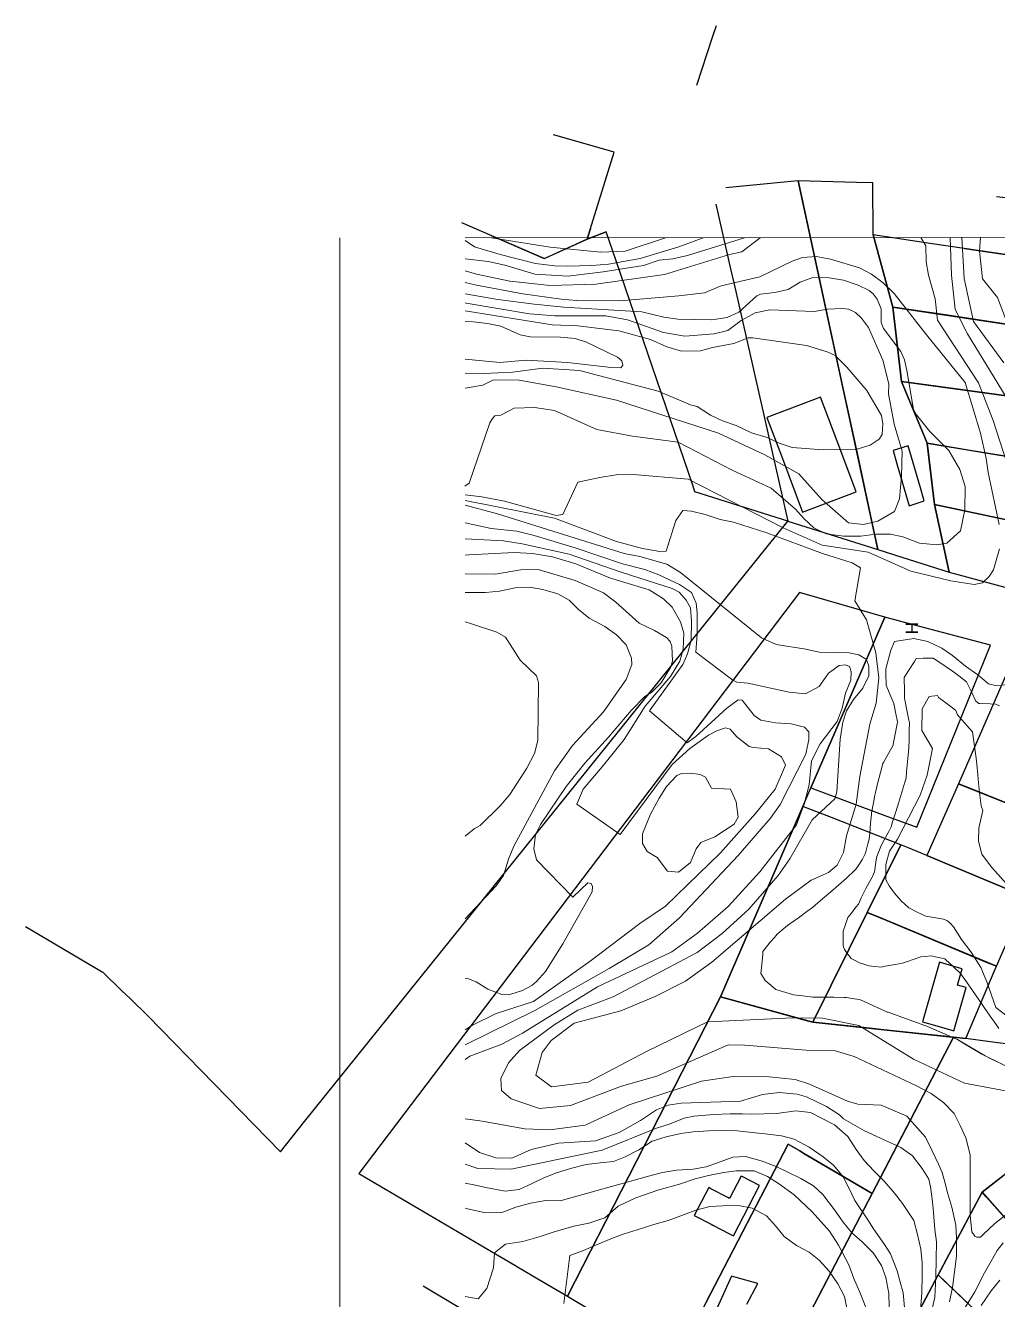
# Model space of a CAD drawing. Header units: metres. Extents: x 78 to 178, y -74 to 157.
# Drawn here: x 142.011 to 144.08, y -7.219 to -4.508 of the extents above; entities that cross this region are included whole.
import ezdxf
from ezdxf.enums import TextEntityAlignment as Align

# ---------------------------------------------------------------- set-up
doc = ezdxf.new("R2010")
doc.units = ezdxf.units.M
doc.layers.add('01_Fina', color=252, linetype='Continuous', lineweight=15)
doc.layers.add('Traza Urbana', color=7, linetype='Continuous')

msp = doc.modelspace()

# ---------------------------------------------------------------- linework, layer by layer
at = {"layer": '01_Fina', "color": 252, "linetype": 'Continuous', "lineweight": 9, "true_color": 0x939598}
for p, q in [((144.00845, -6.67378), (143.99507, -6.66576)), ((143.99507, -6.66576), (144.0534, -6.70054)), ((144.02745, -6.68502), (144.00845, -6.67378)), ((144.04645, -6.6964), (144.02745, -6.68502)), ((144.0534, -6.70054), (144.04645, -6.6964)), ((144.06598, -6.70656), (144.0534, -6.70054)), ((144.0534, -6.70054), (144.11909, -6.73185)), ((144.08591, -6.71606), (144.06598, -6.70656))]:
    msp.add_line(p, q, dxfattribs=at)
at = {"layer": '01_Fina', "color": 252, "lineweight": 9, "true_color": 0x939598}
for points in [[(142.68008, -4.95976), (142.68008, -14.84805), (151.21343, -14.84213), (151.21343, -4.95384), (142.94709, -4.95976)], [(144.10023, -6.61599), (144.07655, -6.59766), (144.05715, -6.54294), (144.04484, -6.51217), (144.0237, -6.47939), (144.00363, -6.45263), (143.98611, -6.42574), (143.98022, -6.41865), (143.97353, -6.4133), (143.96537, -6.40968), (143.95293, -6.40741), (143.92737, -6.40313), (143.91065, -6.3955), (143.89125, -6.38547), (143.87493, -6.37048), (143.86075, -6.35429), (143.84951, -6.33864), (143.84255, -6.32566), (143.84228, -6.29329), (143.85018, -6.26506), (143.8673, -6.23937), (143.9152, -6.14545), (143.93005, -6.1029), (143.94156, -6.04604), (143.91894, -6.00818), (143.91961, -5.96175), (143.93433, -5.93526), (143.95226, -5.93379), (143.95467, -5.93794), (143.96999, -5.94936), (143.98143, -5.95788), (143.9911, -5.96509), (143.99508, -5.97447), (143.99981, -5.97993), (144.01469, -5.99711), (144.02016, -6.00343), (144.02682, -6.01112), (144.03327, -6.05709), (144.0346, -6.06657), (144.03581, -6.07966), (144.03789, -6.10203), (144.03952, -6.11952), (144.04081, -6.13346), (144.04236, -6.1459), (144.04511, -6.16803), (144.04872, -6.17796), (144.04778, -6.18211)], [(144.04872, -6.17796), (144.04029, -6.21582), (144.03976, -6.24325), (144.04685, -6.27094), (144.06692, -6.2989), (144.10652, -6.34225)]]:
    msp.add_lwpolyline(points, dxfattribs=at)
at = {"layer": '01_Fina', "color": 252, "linetype": 'Continuous', "lineweight": 9, "true_color": 0x939598}
for points in [[(142.94709, -5.03007), (142.97158, -5.037), (143.04235, -5.05158), (143.12784, -5.06121), (143.22524, -5.058), (143.37107, -5.0378), (143.50981, -4.99512), (143.5359, -4.98964), (143.57508, -4.95931)], [(142.94709, -5.00408), (142.99619, -5.00984), (143.03165, -5.01787), (143.0956, -5.03686), (143.16611, -5.04088), (143.2405, -5.03218), (143.32652, -5.01853), (143.35997, -5.0073), (143.38927, -5.00435), (143.42004, -4.99726), (143.5413, -4.95933)], [(143.45388, -4.9594), (143.40185, -4.97853), (143.3193, -5.00342), (143.252, -5.01546), (143.21641, -5.01867), (143.16423, -5.01987), (143.13774, -5.01907), (143.09694, -5.01385), (143.02188, -4.99512), (142.96716, -4.9784), (142.94709, -4.96545)], [(143.37345, -4.95945), (143.28786, -4.98803), (143.23528, -4.99017), (143.12784, -4.9796), (143.00354, -4.95972)], [(143.91716, -4.95907), (143.92764, -4.97666), (143.92804, -5.01037), (143.93286, -5.03887), (143.94758, -5.08918), (143.95226, -5.13453), (144.03962, -5.26778), (144.07066, -5.34846), (144.09969, -5.4381)], [(143.97917, -4.95902), (143.98223, -5.0386), (143.99012, -5.11192), (144.01621, -5.16396), (144.12953, -5.3494)], [(144.09381, -5.22577), (144.02905, -5.13734), (144.00899, -5.04609), (144.00377, -4.959)], [(144.1706, -5.32451), (144.07976, -5.08637), (144.04819, -5.04663), (144.0419, -4.98776), (144.04384, -4.95897)], [(144.08337, -5.56988), (144.06009, -5.45897), (144.05568, -5.4294), (144.0435, -5.37495), (144.01113, -5.26738), (143.92858, -5.16624), (143.86021, -5.0778), (143.83666, -5.05519), (143.81191, -5.03686), (143.78609, -5.02322), (143.72482, -5.00489), (143.69458, -4.99927), (143.66488, -5.00154), (143.64307, -5.0093), (143.57444, -5.04262), (143.49202, -5.06188), (143.4563, -5.07633), (143.40211, -5.08302), (143.27622, -5.09359), (143.1839, -5.09292), (143.15166, -5.09025), (143.06991, -5.07901), (142.97104, -5.06001), (142.94709, -5.05482)], [(142.94709, -5.07839), (143.01693, -5.09078), (143.09386, -5.10081), (143.15728, -5.10737), (143.32291, -5.11687), (143.37, -5.12824), (143.39984, -5.13266), (143.47235, -5.13386), (143.505, -5.12891), (143.52975, -5.11754), (143.56815, -5.08289), (143.57551, -5.07954), (143.60614, -5.0758), (143.63424, -5.06924), (143.66033, -5.05412), (143.68695, -5.04395), (143.7216, -5.04449), (143.75197, -5.04971), (143.78315, -5.06014), (143.80669, -5.07192), (143.81566, -5.07874), (143.82395, -5.08998), (143.83265, -5.11045), (143.83252, -5.13988), (143.83733, -5.15232), (143.87453, -5.20116), (143.88202, -5.21882), (143.88697, -5.24156), (143.90128, -5.32465), (143.90757, -5.33642), (143.93634, -5.37147), (143.97634, -5.41228), (143.99949, -5.45268), (144.01139, -5.48854), (144.01072, -5.53858), (144.00109, -5.58299), (143.97219, -5.60935), (143.95065, -5.61256), (143.91386, -5.60908), (143.87841, -5.5957), (143.85205, -5.58982), (143.82114, -5.59009), (143.78944, -5.59437), (143.75224, -5.5941), (143.71572, -5.58928), (143.68936, -5.57644), (143.66822, -5.55744), (143.65029, -5.53697), (143.59865, -5.49228), (143.51517, -5.45375), (143.40037, -5.39435), (143.30351, -5.38164), (143.22712, -5.36759), (143.13721, -5.32705), (143.0944, -5.3209), (143.05145, -5.3221), (143.02322, -5.33655), (143.01011, -5.33843), (143.00502, -5.34391), (142.99981, -5.35288), (142.95539, -5.48172), (142.94656, -5.48814)], [(142.94709, -5.27908), (142.98496, -5.27287), (143.00757, -5.26176), (143.06175, -5.26257), (143.14082, -5.27675), (143.26913, -5.30471), (143.48654, -5.37508), (143.58474, -5.42124), (143.65698, -5.46151), (143.70622, -5.51637), (143.76295, -5.566), (143.79492, -5.56948), (143.82529, -5.56239), (143.86075, -5.54192), (143.87172, -5.51516), (143.876, -5.467), (143.8768, -5.41348), (143.85981, -5.35609), (143.84817, -5.29173), (143.84857, -5.27033), (143.83599, -5.21962), (143.80562, -5.15018), (143.79064, -5.13038), (143.77793, -5.11861), (143.76295, -5.11125), (143.75037, -5.11005), (143.71786, -5.11125), (143.69083, -5.1162), (143.59517, -5.11299), (143.5644, -5.11901), (143.5343, -5.13507), (143.5062, -5.15661), (143.4769, -5.16396), (143.41456, -5.16905), (143.3692, -5.16075), (143.29241, -5.13386), (143.24665, -5.12543), (143.13828, -5.1257), (143.08423, -5.12115), (142.94937, -5.09867), (142.94709, -5.09812)], [(142.94709, -5.24755), (142.9871, -5.24812), (143.04757, -5.24544), (143.11246, -5.23715), (143.19073, -5.2421), (143.3581, -5.28558), (143.42686, -5.31475), (143.44105, -5.31849), (143.46941, -5.33669), (143.49443, -5.349), (143.52373, -5.35916), (143.55637, -5.37455), (143.58969, -5.38432), (143.61524, -5.39662), (143.64307, -5.40572), (143.70903, -5.41067), (143.77833, -5.41027), (143.80924, -5.40091), (143.82823, -5.38779), (143.83466, -5.37789), (143.83599, -5.35528), (143.83319, -5.33749), (143.80161, -5.28437), (143.7592, -5.2346), (143.73472, -5.21012), (143.71786, -5.20183), (143.67384, -5.18845), (143.55918, -5.17239), (143.54942, -5.17266), (143.51878, -5.18443), (143.47382, -5.19259), (143.44774, -5.19995), (143.40787, -5.20076), (143.37656, -5.19139), (143.34124, -5.1756), (143.27408, -5.15754), (143.18658, -5.14697), (143.13253, -5.1443), (142.94709, -5.11481)], [(142.94709, -5.13779), (142.96435, -5.13828), (142.99499, -5.14149), (143.02309, -5.14751), (143.06389, -5.16597), (143.08557, -5.17025), (143.14992, -5.17065), (143.18149, -5.17386), (143.20504, -5.18176), (143.2714, -5.21347), (143.28063, -5.22109), (143.28237, -5.23032), (143.27863, -5.23594), (143.25802, -5.23568), (143.1649, -5.22497), (143.07727, -5.21989), (143.02121, -5.2247), (142.94709, -5.21786)], [(142.94709, -5.50638), (142.98282, -5.51048), (143.03098, -5.51971), (143.14109, -5.55008), (143.155, -5.54834), (143.18725, -5.47957), (143.23367, -5.46927), (143.26819, -5.46419), (143.30458, -5.46285), (143.42165, -5.47289), (143.62354, -5.57657), (143.70702, -5.61323), (143.80482, -5.62835), (143.8954, -5.66889), (143.98076, -5.68976), (144.03053, -5.69698), (144.04792, -5.69377), (144.06223, -5.68026), (144.07133, -5.66608), (144.08444, -5.62166)], [(144.11963, -6.77881), (144.00979, -6.75874), (143.90155, -6.70723), (143.78475, -6.63592), (143.70756, -6.62), (143.64414, -6.61906), (143.46299, -6.62763), (143.33335, -6.69104), (143.20919, -6.75633), (143.13065, -6.76637), (143.09734, -6.74162), (143.11112, -6.69332), (143.13025, -6.6675), (143.17922, -6.63097), (143.27849, -6.60448), (143.35181, -6.57384), (143.41576, -6.5412), (143.47235, -6.50093), (143.62916, -6.36714), (143.68374, -6.3266), (143.7204, -6.31028), (143.73886, -6.29476), (143.75238, -6.26787), (143.75853, -6.23241), (143.77913, -6.16485), (143.78703, -6.10611), (143.80843, -5.99413), (143.82155, -5.94971), (143.8277, -5.8962), (143.82141, -5.84268), (143.80094, -5.77271), (143.77646, -5.73204), (143.78823, -5.66193), (143.77057, -5.65096), (143.70769, -5.63116), (143.58929, -5.58728), (143.51824, -5.5648), (143.48961, -5.55864), (143.4579, -5.54794), (143.42847, -5.54112), (143.41068, -5.53978), (143.39516, -5.56119), (143.37455, -5.62621), (143.36532, -5.62755), (143.32425, -5.62046), (143.26899, -5.60587), (143.13721, -5.55637), (142.94709, -5.51822)], [(144.09675, -7.0393), (144.07441, -7.05683), (144.04966, -7.08024), (144.04364, -7.08586), (144.03628, -7.08613), (144.03186, -7.08385), (144.02531, -7.07462), (144.0217, -7.04024), (144.0221, -7.01174), (144.02183, -6.97374), (144.02196, -6.94458), (144.0221, -6.91073), (144.01246, -6.87447), (144.00042, -6.84825), (143.98798, -6.82283), (143.96483, -6.79928), (143.93888, -6.78028), (143.90771, -6.76396), (143.77485, -6.70188), (143.73217, -6.68877), (143.67304, -6.6885), (143.54259, -6.67726), (143.507, -6.67673), (143.35489, -6.74349), (143.27996, -6.76476), (143.17106, -6.8061), (143.10563, -6.81252), (143.04476, -6.79179), (143.02416, -6.77413), (143.02309, -6.74831), (143.03954, -6.71539), (143.06269, -6.6889), (143.13627, -6.63405), (143.18711, -6.60314), (143.26217, -6.57438), (143.44091, -6.48006), (143.49376, -6.43979), (143.55049, -6.38841), (143.6131, -6.31657), (143.63825, -6.28111), (143.68588, -6.19789), (143.73391, -6.15361), (143.73819, -6.13876), (143.74542, -6.02651), (143.7509, -5.98998), (143.7588, -5.96577), (143.77365, -5.94209), (143.79372, -5.91774), (143.80603, -5.89192), (143.80616, -5.87091), (143.80121, -5.85673), (143.78489, -5.84683), (143.76442, -5.84295), (143.70033, -5.84148), (143.67237, -5.83492), (143.60869, -5.82475), (143.57751, -5.81057), (143.40506, -5.67156), (143.37656, -5.65377), (143.3189, -5.63745), (143.28531, -5.63129), (143.01626, -5.54687), (142.94709, -5.52864)], [(142.94709, -5.5661), (143.00262, -5.57778), (143.05707, -5.58406), (143.09373, -5.59303), (143.18123, -5.61925), (143.2821, -5.6535), (143.3296, -5.66554), (143.35903, -5.67651), (143.40292, -5.69698), (143.42874, -5.71451), (143.43877, -5.73699), (143.44118, -5.75719), (143.44118, -5.80295), (143.4377, -5.84121), (143.51704, -5.90075), (143.5256, -5.90489), (143.54888, -5.90703), (143.63665, -5.92657), (143.67157, -5.92991), (143.70047, -5.91439), (143.72013, -5.88563), (143.74328, -5.86984), (143.75626, -5.86797), (143.76522, -5.87158), (143.7687, -5.88295), (143.7679, -5.90075), (143.75639, -5.92857), (143.7497, -5.96015), (143.739, -5.98851), (143.70274, -6.03601), (143.68414, -6.07226), (143.67933, -6.12337), (143.66876, -6.16445), (143.65203, -6.209), (143.57403, -6.30854), (143.50714, -6.38252), (143.44145, -6.43898), (143.38673, -6.47925), (143.22886, -6.55337), (143.06884, -6.65171), (143.02549, -6.67526), (142.95713, -6.70081), (142.94709, -6.70778)], [(142.94709, -5.6), (143.02897, -5.604), (143.06857, -5.61069), (143.16865, -5.63236), (143.27916, -5.6713), (143.3874, -5.70555), (143.40225, -5.71331), (143.41777, -5.7303), (143.42646, -5.74715), (143.42914, -5.77525), (143.4278, -5.81566), (143.42031, -5.84482), (143.41068, -5.86716), (143.33977, -5.96577), (143.41991, -6.03413), (143.43837, -6.02035), (143.50379, -5.96015), (143.52801, -5.94276), (143.53684, -5.94316), (143.56239, -5.9758), (143.57604, -5.98584), (143.60762, -5.99132), (143.64093, -5.99346), (143.66943, -6.00055), (143.67866, -6.01045), (143.67866, -6.02744), (143.67224, -6.05835), (143.61765, -6.16511), (143.59718, -6.19482), (143.52841, -6.27415), (143.40292, -6.40661), (143.33776, -6.464), (143.25374, -6.51457), (143.0956, -6.60408), (142.94709, -6.67683)], [(142.94709, -6.64485), (142.96275, -6.63525), (143.01345, -6.60983), (143.09226, -6.58495), (143.21293, -6.49905), (143.31863, -6.41851), (143.37321, -6.38212), (143.49068, -6.26827), (143.5652, -6.18478), (143.60708, -6.1326), (143.62902, -6.08136), (143.62046, -6.06384), (143.59276, -6.04671), (143.55972, -6.04417), (143.55169, -6.04163), (143.5256, -6.02129), (143.51142, -6.00483), (143.50139, -6.00202), (143.48306, -6.00831), (143.46499, -6.01795), (143.42539, -6.04631), (143.38753, -6.08029), (143.27702, -6.2296), (143.1847, -6.16485), (143.19822, -6.13247), (143.23902, -6.08551), (143.28558, -6.02744), (143.33054, -5.9564), (143.38419, -5.89285), (143.40425, -5.86047), (143.41121, -5.83452), (143.41255, -5.80094), (143.40546, -5.77659), (143.3874, -5.74515), (143.36893, -5.72762), (143.33843, -5.70849), (143.25655, -5.68401), (143.18256, -5.6535), (143.1332, -5.63838), (143.09078, -5.63116), (143.05172, -5.62902), (142.95485, -5.63437), (142.94709, -5.63448)], [(142.94709, -6.53602), (142.95418, -6.53665), (142.97064, -6.54294), (142.99526, -6.55873), (143.02536, -6.56943), (143.04409, -6.56916), (143.06924, -6.56127), (143.08891, -6.5507), (143.09881, -6.54214), (143.11794, -6.521), (143.15527, -6.46173), (143.21748, -6.35108), (143.21815, -6.33984), (143.21507, -6.33342), (143.20825, -6.33195), (143.17601, -6.36232), (143.09881, -6.28339), (143.09292, -6.26011), (143.09694, -6.2292), (143.10737, -6.20806), (143.16196, -6.12725), (143.20183, -6.07748), (143.2524, -6.02236), (143.30057, -5.96523), (143.32947, -5.9358), (143.34418, -5.9263), (143.36438, -5.90663), (143.38432, -5.87412), (143.3882, -5.86021), (143.38726, -5.82823), (143.38312, -5.81873), (143.37549, -5.8099), (143.35034, -5.79478), (143.31769, -5.77926), (143.26765, -5.73511), (143.24157, -5.71531), (143.18149, -5.68855), (143.10229, -5.66528), (143.0659, -5.66621), (143.01118, -5.67518), (142.94709, -5.67421)], [(142.94709, -6.40843), (143.01319, -6.33851), (143.02871, -6.31657), (143.03901, -6.28205), (143.05065, -6.25382), (143.13708, -6.09354), (143.17547, -6.03962), (143.2413, -5.96831), (143.28973, -5.89941), (143.30164, -5.86743), (143.30137, -5.85365), (143.28973, -5.82556), (143.26953, -5.80428), (143.24424, -5.78649), (143.21079, -5.7691), (143.18738, -5.7497), (143.16825, -5.7303), (143.14443, -5.71692), (143.11273, -5.70782), (143.08436, -5.70314), (143.05332, -5.70421), (143.01988, -5.7117), (142.99031, -5.71424), (142.94709, -5.71393)], [(142.94709, -6.23253), (142.96663, -6.21716), (142.97894, -6.21034), (143.02175, -6.16859), (143.04249, -6.14424), (143.07848, -6.08778), (143.0944, -6.05715), (143.10175, -6.02932), (143.10349, -5.9057), (143.09881, -5.89192), (143.06389, -5.85793), (143.03312, -5.80937), (143.01452, -5.7984), (142.96047, -5.7806), (142.94709, -5.77665)], [(144.09956, -5.91065), (144.07575, -5.91239), (144.06063, -5.90864), (144.03842, -5.88951), (144.01179, -5.87118), (143.9845, -5.84857), (143.96122, -5.83305), (143.93152, -5.81873), (143.90169, -5.81231), (143.86101, -5.81846), (143.85299, -5.83693), (143.84228, -5.8768), (143.84255, -5.88777), (143.84309, -5.90984), (143.84309, -5.91132), (143.85098, -5.93031), (143.85927, -5.95078), (143.86382, -5.97246), (143.86744, -5.98958), (143.86663, -5.994), (143.86235, -6.01567), (143.8582, -6.03735), (143.8578, -6.03935), (143.8479, -6.05674), (143.83706, -6.07601), (143.83573, -6.07829), (143.83104, -6.09715), (143.82556, -6.11856), (143.82021, -6.13996), (143.81874, -6.14585), (143.81606, -6.16164), (143.81218, -6.18331), (143.81178, -6.18599), (143.81004, -6.20525), (143.80803, -6.22733), (143.80696, -6.23883), (143.80429, -6.249), (143.79987, -6.26639), (143.79813, -6.27014), (143.79278, -6.28205), (143.78783, -6.28954), (143.77927, -6.30252), (143.77459, -6.30707), (143.7608, -6.32031), (143.75853, -6.32218), (143.74181, -6.33677), (143.72522, -6.35108), (143.70849, -6.36553), (143.69177, -6.37998), (143.68642, -6.38466), (143.67424, -6.39336), (143.65631, -6.40634), (143.63839, -6.41918), (143.6333, -6.42293), (143.62126, -6.4331), (143.61136, -6.44153), (143.60521, -6.44821), (143.59611, -6.45812), (143.59089, -6.46494), (143.58086, -6.47832), (143.58032, -6.48367), (143.57832, -6.50561), (143.57644, -6.52488), (143.57791, -6.52715), (143.58581, -6.53986), (143.60266, -6.55418), (143.60842, -6.55899), (143.62233, -6.56314), (143.64347, -6.56956), (143.64601, -6.57036), (143.66528, -6.57264), (143.68722, -6.57532), (143.68963, -6.57558), (143.7093, -6.57572), (143.73137, -6.57572), (143.75345, -6.57585), (143.75773, -6.57585), (143.77525, -6.57866), (143.78636, -6.5804), (143.79626, -6.58495), (143.81633, -6.59405), (143.8364, -6.60314), (143.84523, -6.60716), (143.8475, -6.60716), (143.93112, -6.63806), (143.99507, -6.66576), (143.98918, -6.66322), (143.96885, -6.65439), (143.94865, -6.64569), (143.93112, -6.63806)], [(144.08284, -6.64208), (144.07695, -6.63378), (144.06451, -6.61559), (144.05193, -6.59752), (144.03936, -6.57933), (144.02678, -6.56113), (144.0142, -6.54307), (144.00149, -6.52488), (143.9853, -6.51003), (143.96912, -6.49504), (143.96805, -6.4941), (143.94784, -6.48942), (143.93941, -6.48742), (143.92617, -6.48862), (143.9168, -6.48956), (143.90476, -6.4937), (143.88389, -6.50093), (143.87774, -6.50307), (143.86249, -6.50574), (143.84081, -6.50962), (143.83211, -6.51123), (143.81887, -6.50989), (143.80616, -6.50869), (143.79733, -6.50588), (143.78636, -6.50227), (143.77686, -6.49758), (143.76856, -6.49344), (143.76107, -6.48313), (143.75412, -6.47377), (143.75157, -6.46628), (143.75157, -6.46387), (143.75171, -6.44179), (143.75171, -6.4351), (143.75666, -6.42052), (143.76161, -6.40607), (143.76575, -6.40072), (143.77927, -6.38319), (143.78395, -6.37717), (143.78997, -6.36406), (143.79947, -6.34413), (143.81044, -6.32499), (143.81432, -6.31844), (143.81793, -6.30881), (143.8186, -6.30466), (143.82181, -6.28285), (143.82288, -6.27616), (143.82877, -6.26198), (143.83319, -6.25141), (143.83814, -6.24204), (143.84844, -6.22264), (143.85365, -6.21261), (143.85687, -6.20231), (143.86329, -6.18117), (143.86971, -6.16016), (143.87627, -6.13903), (143.88269, -6.11789), (143.88536, -6.10932), (143.88657, -6.09621), (143.88871, -6.07427), (143.89085, -6.05233), (143.89165, -6.0435), (143.89192, -6.03025), (143.89219, -6.00818), (143.89245, -5.99172), (143.89138, -5.98624), (143.88724, -5.96456), (143.88295, -5.94289), (143.88242, -5.93981), (143.88202, -5.92081), (143.88148, -5.89874), (143.88135, -5.89526), (143.89125, -5.87947), (143.90302, -5.86088), (143.9069, -5.85459), (143.92162, -5.85405), (143.94343, -5.85392), (143.96176, -5.86623), (143.98009, -5.87854), (143.9833, -5.88068), (143.99761, -5.89192), (144.0138, -5.90463), (144.01447, -5.90596), (144.02437, -5.92576), (144.03414, -5.94557), (144.04016, -5.95025), (144.04243, -5.95038), (144.06437, -5.95145), (144.07628, -5.95199), (144.08418, -5.95533)], [(142.94709, -6.83408), (142.98348, -6.83928), (143.07446, -6.85574), (143.12744, -6.85761), (143.20223, -6.84758), (143.29615, -6.80423), (143.45001, -6.75419), (143.51731, -6.74402), (143.59383, -6.74509), (143.64963, -6.75098), (143.67973, -6.76075), (143.7608, -6.79701), (143.78301, -6.80289), (143.83225, -6.80543), (143.8867, -6.82845), (143.92657, -6.8734), (143.94035, -6.90096), (143.95413, -6.93053), (143.96202, -6.94886), (143.96791, -6.96906), (143.97407, -6.99408), (143.9829, -7.02231), (143.99106, -7.06044), (143.99293, -7.08746), (143.99266, -7.1268), (143.98878, -7.16025), (143.98397, -7.19356), (143.97754, -7.22353)], [(142.94709, -6.8851), (142.97733, -6.90578), (143.01265, -6.91755), (143.04623, -6.91795), (143.08757, -6.89989), (143.14564, -6.88598), (143.22417, -6.88143), (143.27475, -6.8635), (143.31997, -6.83808), (143.35408, -6.81533), (143.37883, -6.80543), (143.40653, -6.80129), (143.53336, -6.79647), (143.58019, -6.78229), (143.61551, -6.77854), (143.65377, -6.78215), (143.67344, -6.78737), (143.71625, -6.80824), (143.74381, -6.82604), (143.75238, -6.83447), (143.7972, -6.85962), (143.87412, -6.89507), (143.89914, -6.91327), (143.91961, -6.94016), (143.93353, -6.96264), (143.93741, -6.97883), (143.94102, -7.00518), (143.94289, -7.02538), (143.94637, -7.07007), (143.95012, -7.09643), (143.94958, -7.13282), (143.94905, -7.17122), (143.94651, -7.21376), (143.93834, -7.25149)], [(143.91587, -7.24052), (143.91908, -7.2044), (143.91961, -7.16827), (143.91988, -7.14098), (143.91654, -7.11155), (143.90958, -7.08064), (143.90182, -7.05054), (143.87787, -7.01441), (143.86048, -6.99247), (143.83854, -6.96665), (143.81686, -6.94484), (143.79599, -6.92304), (143.7794, -6.89989), (143.76147, -6.8722), (143.73324, -6.84744), (143.70836, -6.83433), (143.68227, -6.82069), (143.65096, -6.81734), (143.61029, -6.82283), (143.5557, -6.82416), (143.53738, -6.8239), (143.51115, -6.82363), (143.47663, -6.82524), (143.43409, -6.82871), (143.41335, -6.83313), (143.38312, -6.84477), (143.35408, -6.854), (143.23876, -6.90109), (143.04489, -6.9411), (142.97399, -6.94029), (142.94709, -6.93091)], [(143.88188, -7.23584), (143.87934, -7.20466), (143.87319, -7.18219), (143.86637, -7.15797), (143.85232, -7.12185), (143.83974, -7.10151), (143.81633, -7.06873), (143.80402, -7.04893), (143.77646, -7.00799), (143.76388, -6.9815), (143.75144, -6.95755), (143.73124, -6.9332), (143.70889, -6.91514), (143.67933, -6.89481), (143.64695, -6.87741), (143.62006, -6.87072), (143.59103, -6.86711), (143.55811, -6.86323), (143.52614, -6.86002), (143.49537, -6.85949), (143.46526, -6.85975), (143.43262, -6.86229), (143.40599, -6.86564), (143.37455, -6.8726), (143.34525, -6.88196), (143.31676, -6.90002), (143.28772, -6.91514), (143.26257, -6.92504), (143.23461, -6.92812), (143.20477, -6.93187), (143.17106, -6.93976), (143.14149, -6.94912), (143.11473, -6.95983), (143.08985, -6.9716), (143.06215, -6.98458), (143.03205, -6.98833), (142.99499, -6.98083), (142.96569, -6.97508), (142.94709, -6.97092)], [(143.84937, -7.2349), (143.84844, -7.206), (143.84228, -7.17202), (143.83332, -7.1462), (143.81566, -7.11971), (143.79211, -7.09603), (143.7699, -7.07703), (143.75157, -7.05428), (143.73284, -7.02766), (143.70823, -6.99568), (143.68842, -6.97669), (143.66113, -6.96117), (143.63491, -6.94886), (143.60882, -6.93548), (143.57724, -6.9237), (143.5438, -6.91474), (143.5165, -6.91594), (143.49015, -6.92598), (143.45991, -6.93615), (143.43262, -6.9411), (143.39676, -6.94391), (143.36719, -6.94886), (143.33696, -6.95608), (143.14898, -7.00853), (143.11888, -7.00813), (143.08583, -7.01401), (143.05466, -7.02244), (143.02697, -7.03261), (142.98763, -7.03368), (142.95231, -7.02619), (142.94709, -7.02428)], [(142.94709, -7.21233), (142.97452, -7.21764), (142.99325, -7.19543), (143.00743, -7.15155), (143.00944, -7.11957), (143.03312, -7.10111), (143.06991, -7.09562), (143.10456, -7.08532), (143.13427, -7.07556), (143.17815, -7.06271), (143.21053, -7.05656), (143.24424, -7.04492), (143.27274, -7.0203), (143.31007, -7.00237), (143.35689, -6.98645), (143.40332, -6.97347), (143.43636, -6.9621), (143.46473, -6.95461), (143.49737, -6.94832), (143.52413, -6.94484), (143.56213, -6.94498), (143.59022, -6.95715), (143.61377, -6.972), (143.64762, -6.99595), (143.68588, -7.03221), (143.72214, -7.07355), (143.74141, -7.10352), (143.76361, -7.14499), (143.77405, -7.17429), (143.78837, -7.20667), (143.80977, -7.26112)], [(143.76308, -7.25537), (143.75425, -7.21242), (143.74007, -7.18526), (143.72201, -7.15877), (143.70073, -7.13509), (143.67906, -7.11824), (143.65203, -7.10365), (143.62594, -7.08439), (143.60788, -7.06218), (143.58822, -7.04077), (143.55825, -7.02458), (143.52881, -7.0191), (143.49523, -7.01963), (143.46794, -7.02057), (143.43837, -7.02873), (143.40626, -7.0409), (143.37883, -7.05081), (143.3486, -7.0595), (143.31301, -7.07047), (143.28572, -7.07903), (143.25695, -7.08974), (143.22645, -7.10272), (143.19902, -7.11436), (143.16999, -7.12506), (143.15688, -7.22714)], [(144.00417, -7.24734), (144.03173, -7.20266), (144.05247, -7.16239), (144.06906, -7.13228), (144.07936, -7.11422), (144.0918, -7.09817)], [(144.04524, -7.23142), (144.06678, -7.20065), (144.08525, -7.17764)]]:
    msp.add_lwpolyline(points, dxfattribs=at)
msp.add_lwpolyline([(143.40118, -6.30947), (143.42646, -6.28874), (143.43877, -6.25997), (143.44894, -6.24659), (143.47837, -6.23428), (143.51958, -6.20753), (143.52788, -6.19268), (143.52359, -6.15963), (143.51169, -6.1326), (143.47168, -6.13073), (143.45831, -6.10732), (143.44693, -6.10183), (143.42633, -6.09902), (143.4072, -6.09969), (143.39743, -6.10397), (143.37589, -6.12712), (143.3597, -6.15214), (143.34124, -6.18612), (143.32425, -6.228), (143.32478, -6.24806), (143.33455, -6.26532), (143.35555, -6.27817), (143.37776, -6.30693)], close=True, dxfattribs=at)
at = {"layer": 'Traza Urbana', "color": 7, "linetype": 'Continuous', "invisible_edges": 5}
for points in [[(143.48185, -4.5076), (143.21415, -4.93937), (143.20705, -4.96248), (143.47381, -4.53223)], [(143.47381, -4.53223), (143.20705, -4.96248), (143.24705, -4.94643), (143.44036, -4.63465)], [(143.13547, -4.73999), (143.0025, -4.95446), (143.11554, -5.00369), (143.25727, -4.7751)], [(143.25727, -4.7751), (143.11554, -5.00369), (143.12662, -4.9987), (143.26404, -4.77705)], [(143.26404, -4.77705), (143.12662, -4.9987), (143.20705, -4.96248)], [(143.50219, -4.85291), (143.48051, -4.88788), (143.51184, -5.02552), (143.62608, -4.84127)], [(143.62608, -4.84127), (143.51184, -5.02552), (143.51931, -5.05835), (143.65565, -4.83846)], [(143.65565, -4.83846), (143.51931, -5.05835), (143.63411, -5.56266), (143.76631, -5.34943)], [(143.65565, -4.83846), (143.65565, -4.83846), (143.68826, -4.98905), (143.7798, -4.8414)], [(143.7798, -4.8414), (143.68826, -4.98905), (143.69746, -5.03155), (143.81486, -4.84221)], [(143.81486, -4.84221), (143.69746, -5.03155), (143.71536, -5.11416), (143.81512, -4.95325)], [(144.07789, -4.87204), (144.0096, -4.98219), (144.21282, -5.01243), (144.28526, -4.89559)], [(142.94014, -4.9273), (142.01146, -6.42514), (142.17467, -6.5212), (143.11554, -5.00369)], [(143.20705, -4.96248), (142.21595, -6.56101), (142.23467, -6.57929), (143.24705, -4.94643)], [(143.24705, -4.94643), (142.23467, -6.57929), (142.27172, -6.61546), (143.26818, -5.00829)], [(143.81512, -4.95325), (143.71536, -5.11416), (143.75096, -5.27853), (143.8574, -5.10684)], [(143.81512, -4.95325), (143.81512, -4.95325), (143.8574, -5.10684), (143.94101, -4.97198)], [(143.11792, -5.00262), (142.17593, -6.52194), (142.21595, -6.56101), (143.20705, -4.96248)], [(143.94101, -4.97198), (143.8574, -5.10684), (144.24111, -5.16477), (144.3252, -5.02915)], [(143.11554, -5.00369), (142.17467, -6.5212), (142.17593, -6.52194), (143.11792, -5.00262)], [(143.26818, -5.00829), (142.27172, -6.61546), (142.55389, -6.90431), (143.43202, -5.48798)], [(143.8574, -5.10684), (143.75096, -5.27853), (143.78115, -5.41796), (143.876, -5.26498)], [(143.8574, -5.10684), (143.8574, -5.10684), (143.876, -5.26498), (143.96406, -5.12294)], [(143.96406, -5.12294), (143.876, -5.26498), (144.15518, -5.30336), (144.24111, -5.16477)], [(143.876, -5.26498), (143.78115, -5.41796), (143.81637, -5.58056), (143.93032, -5.39676)], [(143.876, -5.26498), (143.876, -5.26498), (143.93032, -5.39676), (144.00134, -5.28221)], [(144.00134, -5.28221), (143.93032, -5.39676), (144.23014, -5.4456), (144.30551, -5.32403)], [(143.58942, -5.34178), (143.58942, -5.34178), (143.6223, -5.42917), (143.70328, -5.29856)], [(143.70328, -5.29856), (143.6223, -5.42917), (143.66528, -5.5434), (143.74626, -5.41279)], [(143.76631, -5.34943), (143.63411, -5.56266), (143.82556, -5.623)], [(143.74626, -5.41279), (143.66528, -5.5434), (143.77914, -5.50018)], [(143.93032, -5.39676), (143.81637, -5.58056), (143.82556, -5.623), (143.93604, -5.44481)], [(143.8578, -5.41242), (143.8578, -5.41242), (143.86589, -5.44017), (143.88965, -5.40185)], [(143.88965, -5.40185), (143.86589, -5.44017), (143.89205, -5.53002), (143.91581, -5.4917)], [(143.93032, -5.39676), (143.93032, -5.39676), (143.94584, -5.52708), (144.0178, -5.41101)], [(144.0178, -5.41101), (143.94584, -5.52708), (144.15233, -5.5711), (144.23014, -5.4456)], [(143.93604, -5.44481), (143.82556, -5.623), (143.87642, -5.63904), (143.94584, -5.52708)], [(143.43202, -5.48798), (142.55389, -6.90431), (142.60547, -6.84024), (143.43623, -5.50032)], [(143.43623, -5.50032), (142.60547, -6.84024), (143.63411, -5.56266)], [(143.91581, -5.4917), (143.89205, -5.53002), (143.9239, -5.51945)], [(143.94584, -5.52708), (143.87642, -5.63904), (143.97741, -5.6709)], [(143.94584, -5.52708), (143.94584, -5.52708), (143.97741, -5.6709), (144.05249, -5.54982)], [(144.05249, -5.54982), (143.97741, -5.6709), (144.22922, -5.73918), (144.31229, -5.60521)], [(142.72099, -6.95047), (142.72099, -6.95047), (142.8464, -7.02438), (143.65886, -5.71398)], [(143.65886, -5.71398), (142.8464, -7.02438), (143.00295, -7.11665), (143.84001, -5.76656)], [(143.84001, -5.76656), (143.00295, -7.11665), (143.05278, -7.14602), (143.68267, -6.13007)], [(143.84001, -5.76656), (143.84001, -5.76656), (143.68267, -6.13007), (143.89842, -5.78208)], [(143.89842, -5.78208), (143.68267, -6.13007), (143.8404, -6.18869), (144.06504, -5.82636)], [(144.06504, -5.82636), (143.8404, -6.18869), (143.90838, -6.21395)], [(144.11588, -5.84831), (144.11588, -5.84831), (143.99668, -6.1211), (144.1588, -5.85963)], [(144.1588, -5.85963), (143.99668, -6.1211), (144.10115, -6.16332), (144.27108, -5.88925)], [(143.99668, -6.1211), (143.99668, -6.1211), (143.92978, -6.27429), (144.01914, -6.13018)], [(143.68267, -6.13007), (143.05278, -7.14602), (143.05819, -7.14921), (143.66568, -6.1694)], [(144.01914, -6.13018), (143.92978, -6.27429), (144.05851, -6.32793), (144.14866, -6.18251)], [(143.66568, -6.1694), (143.05819, -7.14921), (143.11369, -7.18192), (143.49028, -6.57452)], [(143.66568, -6.1694), (143.66568, -6.1694), (143.49028, -6.57452), (143.72664, -6.19329)], [(143.72664, -6.19329), (143.49028, -6.57452), (143.647, -6.6177), (143.87426, -6.25115)], [(144.14866, -6.18251), (144.05851, -6.32793), (144.14171, -6.3626), (144.23233, -6.21642)], [(143.87426, -6.25115), (143.647, -6.6177), (143.66225, -6.6219), (143.80295, -6.39497)], [(143.87426, -6.25115), (143.87426, -6.25115), (143.80295, -6.39497), (143.88845, -6.25706)], [(143.88845, -6.25706), (143.80295, -6.39497), (143.84426, -6.41224), (143.92978, -6.27429)], [(143.92978, -6.27429), (143.84426, -6.41224), (144.05605, -6.50075), (144.14171, -6.3626)], [(144.14171, -6.3626), (144.05605, -6.50075), (144.07762, -6.50976)], [(143.80295, -6.39497), (143.66225, -6.6219), (143.68695, -6.6287)], [(143.80295, -6.39497), (143.80295, -6.39497), (143.68695, -6.6287), (143.82592, -6.40457)], [(143.82592, -6.40457), (143.68695, -6.6287), (143.98435, -6.6602), (144.07762, -6.50976)], [(143.95627, -6.5012), (143.95627, -6.5012), (143.92015, -6.6279), (143.99233, -6.51148)], [(143.99233, -6.51148), (143.92015, -6.6279), (143.93292, -6.63155), (144.00511, -6.51512)], [(144.00511, -6.51512), (143.93292, -6.63155), (143.94275, -6.63437), (143.99521, -6.54977)], [(144.07762, -6.50976), (143.98435, -6.6602), (143.98638, -6.66041), (144.07302, -6.52066)], [(144.07302, -6.52066), (143.98638, -6.66041), (144.01287, -6.66322)], [(143.99521, -6.54977), (143.94275, -6.63437), (143.96084, -6.63954), (144.01327, -6.55499)], [(144.01327, -6.55499), (143.96084, -6.63954), (143.98704, -6.64703)], [(143.49028, -6.57452), (143.11369, -7.18192), (143.16477, -7.21203)], [(143.49028, -6.57452), (143.49028, -6.57452), (143.16477, -7.21203), (143.54985, -6.59093)], [(143.54985, -6.59093), (143.16477, -7.21203), (143.28232, -7.28134), (143.68695, -6.6287)], [(143.68695, -6.6287), (143.28232, -7.28134), (143.36163, -7.32811), (143.78859, -6.63947)], [(143.78859, -6.63947), (143.63451, -6.88799), (143.65929, -6.9026), (143.82034, -6.64283)], [(144.01737, -6.66384), (143.81312, -6.99328), (143.5739, -7.45325), (144.05972, -6.66969)], [(144.05972, -6.66969), (143.5739, -7.45325), (143.71052, -7.53372), (144.23153, -6.69339)], [(143.82034, -6.64283), (143.65929, -6.9026), (143.66383, -6.90528), (143.82617, -6.64345)], [(143.82617, -6.64345), (143.66383, -6.90528), (143.66817, -6.90783), (143.83173, -6.64404)], [(143.83173, -6.64404), (143.66817, -6.90783), (143.78886, -6.97898), (143.98638, -6.66041)], [(143.98638, -6.66041), (143.78886, -6.97898), (143.81312, -6.99328)], [(144.01287, -6.66322), (143.8387, -6.94413), (143.81312, -6.99328), (144.01737, -6.66384)], [(143.98638, -6.66041), (143.98638, -6.66041), (143.8387, -6.94413), (144.01287, -6.66322)], [(144.23153, -6.69339), (144.04725, -6.99061), (144.07727, -6.96707), (144.24574, -6.69535)], [(144.24574, -6.69535), (144.07727, -6.96707), (144.10728, -6.94354), (144.25995, -6.69731)], [(144.04725, -6.99061), (144.04725, -6.99061), (144.11633, -7.0686), (144.27576, -6.81146)], [(143.63451, -6.88799), (143.36163, -7.32811), (143.38641, -7.34272), (143.45898, -7.22568)], [(143.66383, -6.90528), (143.4262, -7.28856), (143.39529, -7.34796), (143.66817, -6.90783)], [(143.66817, -6.90783), (143.39529, -7.34796), (143.54024, -7.43341), (143.81312, -6.99328)], [(143.65929, -6.9026), (143.45898, -7.22568), (143.4262, -7.28856), (143.66383, -6.90528)], [(143.63451, -6.88799), (143.63451, -6.88799), (143.45898, -7.22568), (143.65929, -6.9026)], [(143.53772, -6.95793), (143.47409, -7.06056), (143.50971, -7.07909), (143.57337, -6.97642)], [(143.53417, -6.95609), (143.53417, -6.95609), (143.50941, -7.00358), (143.53772, -6.95793)], [(143.46553, -6.98071), (143.46553, -6.98071), (143.43476, -7.04011), (143.47011, -6.98309)], [(143.47011, -6.98309), (143.43476, -7.04011), (143.47054, -7.05872), (143.50587, -7.00173)], [(143.57337, -6.97642), (143.50971, -7.07909), (143.51784, -7.08332)], [(143.81312, -6.99328), (143.54024, -7.43341), (143.5739, -7.45325)], [(144.04725, -6.99061), (143.71052, -7.53372), (143.72182, -7.54038), (143.9536, -7.16654)], [(144.04725, -6.99061), (144.04725, -6.99061), (143.9536, -7.16654), (144.05633, -7.00085)], [(143.50587, -7.00173), (143.47054, -7.05872), (143.47409, -7.06056), (143.50941, -7.00358)], [(144.05633, -7.00085), (143.9536, -7.16654), (144.37959, -7.57286), (144.45509, -7.45108)], [(143.52361, -7.17193), (143.44518, -7.29842), (143.48602, -7.31965), (143.56975, -7.1846)], [(143.51423, -7.16935), (143.51423, -7.16935), (143.48266, -7.23798), (143.52361, -7.17193)], [(143.56975, -7.1846), (143.48602, -7.31965), (143.4892, -7.3213), (143.54674, -7.22848)], [(143.9536, -7.16654), (143.72182, -7.54038), (143.73312, -7.54703), (143.85994, -7.34247)], [(143.9536, -7.16654), (143.9536, -7.16654), (143.85994, -7.34247), (143.96329, -7.17579)], [(143.96329, -7.17579), (143.85994, -7.34247), (144.12913, -7.54784), (144.21246, -7.41345)], [(142.85772, -7.19009), (142.17195, -8.29615), (142.37568, -8.41132), (143.05843, -7.31011)]]:
    msp.add_3dface(points, dxfattribs=at)

# ---------------------------------------------------------------- texts
at = {"layer": 'Traza Urbana', "color": 7, "linetype": 'Continuous'}
msp.add_text('H', height=0.02676, rotation=270, dxfattribs=at).set_placement((143.89767, -5.79011), align=Align.MIDDLE)

doc.saveas('drawing.dxf')
